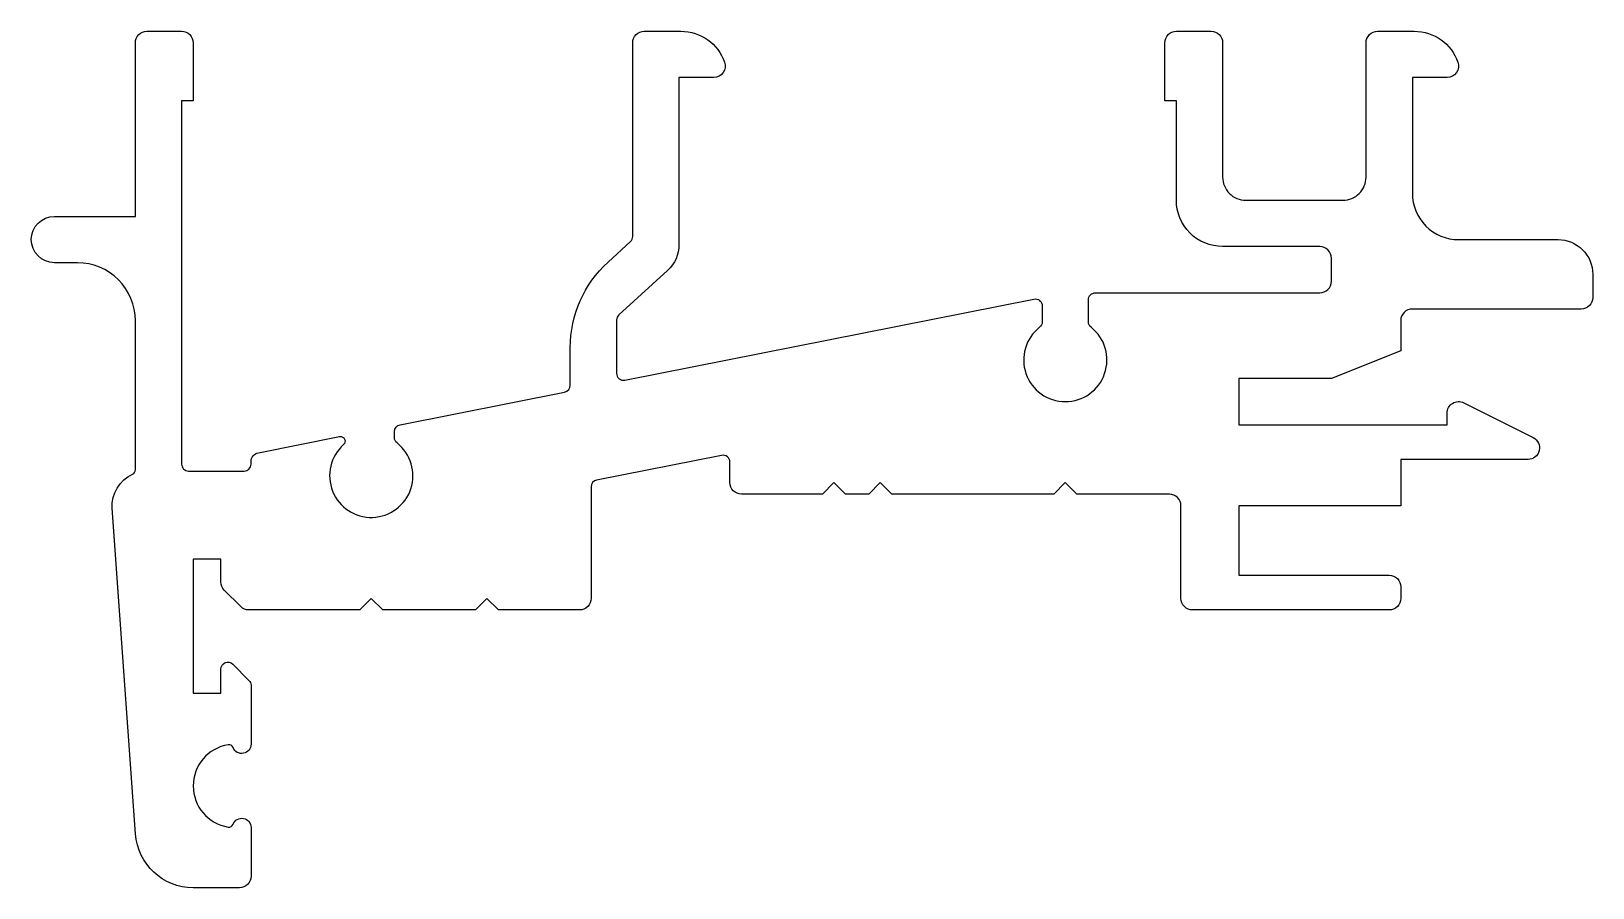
# Model space of a CAD drawing. Extents: x 125.1 to 192.6, y 199.7 to 236.7.
import ezdxf

# ---------------------------------------------------------------- set-up
doc = ezdxf.new("R2010")
doc.units = 0
doc.layers.get('0').update_dxf_attribs({"linetype": 'CONTINUOUS'})

msp = doc.modelspace()

# ---------------------------------------------------------------- linework, layer by layer
msp.add_lwpolyline([(159.31, 216.655), (155.81, 216.655, -0.414214), (155.31, 217.155), (155.31, 218.04, 0.472712), (154.951, 218.334), (149.551, 217.265, 0.358039), (149.31, 216.97), (149.31, 212.155, -0.414214), (148.81, 211.655), (145.31, 211.655), (144.81, 212.155), (144.31, 211.655), (140.31, 211.655), (139.81, 212.155), (139.31, 211.655), (134.517, 211.655, -0.198912), (134.163, 211.801), (133.456, 212.508, -0.198912), (133.31, 212.862), (133.31, 213.855), (132.11, 213.855), (132.11, 208.055), (133.31, 208.055), (133.31, 209.102, -0.668179), (133.822, 209.314), (134.522, 208.614, -0.198912), (134.61, 208.402), (134.61, 205.855, -0.827242), (133.838, 205.707, 0.352499), (133.62, 205.831, 0.849953), (133.62, 202.278, 0.352499), (133.838, 202.402, -0.827242), (134.61, 202.255), (134.61, 200.155, -0.414214), (134.11, 199.655), (132.11, 199.655, -0.393531), (129.616, 201.977), (128.613, 216.048, -0.314146), (129.492, 217.522, 0.294716), (129.61, 217.704), (129.61, 224.155, 0.414214), (127.11, 226.655), (126.11, 226.655, -1), (126.11, 228.655), (129.61, 228.655), (129.61, 236.155, -0.414214), (130.11, 236.655), (131.61, 236.655, -0.414214), (132.11, 236.155), (132.11, 233.655), (131.61, 233.655), (131.61, 217.955, 0.414214), (131.91, 217.655), (134.31, 217.655, 0.414214), (134.61, 217.955), (134.61, 218.055, -0.358039), (134.932, 218.447), (138.437, 219.141, -0.763029), (138.609, 218.796, 2.744852), (140.924, 218.868, -0.229735), (140.81, 219.104), (140.81, 219.365, -0.358039), (141.051, 219.659), (148.168, 221.068, 0.358039), (148.41, 221.363), (148.41, 222.986, -0.210987), (150.042, 226.681), (151.012, 227.565, 0.210987), (151.11, 227.787), (151.11, 236.155, -0.414214), (151.61, 236.655), (153.195, 236.655, -0.317837), (155.081, 235.321, -0.517638), (154.61, 234.655), (153.11, 234.655), (153.11, 227.434, -0.210987), (152.62, 226.325), (150.508, 224.4, 0.210987), (150.41, 224.178), (150.41, 221.878, 0.472712), (150.768, 221.583), (168.451, 225.086, -0.472712), (168.81, 224.791), (168.81, 224.104, -0.229735), (168.695, 223.868, 2.884033), (170.924, 223.868, -0.229735), (170.81, 224.104), (170.81, 225.055, -0.414214), (171.11, 225.355), (180.81, 225.355, 0.414214), (181.31, 225.855), (181.31, 226.855, 0.414214), (180.81, 227.355), (176.61, 227.355, -0.414214), (174.61, 229.355), (174.61, 233.655), (174.11, 233.655), (174.11, 236.155, -0.414214), (174.61, 236.655), (176.11, 236.655, -0.414214), (176.61, 236.155), (176.61, 230.355, 0.414214), (177.61, 229.355), (181.81, 229.355, 0.414214), (182.81, 230.355), (182.81, 236.155, -0.414214), (183.31, 236.655), (184.895, 236.655, -0.317837), (186.781, 235.321, -0.517638), (186.31, 234.655), (184.81, 234.655), (184.81, 229.655, 0.414214), (186.81, 227.655), (191.11, 227.655, -0.414214), (192.61, 226.155), (192.61, 225.155, -0.414214), (192.11, 224.655), (184.81, 224.655, 0.414214), (184.31, 224.155), (184.31, 222.855), (181.31, 221.655), (177.31, 221.655), (177.31, 219.655), (186.31, 219.655), (186.31, 220.155, -0.557537), (187.033, 220.602), (190.033, 219.102, -0.791418), (189.81, 218.155), (184.31, 218.155), (184.31, 216.155), (177.31, 216.155), (177.31, 213.155), (183.81, 213.155, -0.414214), (184.31, 212.655), (184.31, 212.155, -0.414214), (183.81, 211.655), (175.31, 211.655, -0.414214), (174.81, 212.155), (174.81, 216.155, 0.414214), (174.31, 216.655), (170.31, 216.655), (169.81, 217.155), (169.31, 216.655), (162.31, 216.655), (161.81, 217.155), (161.31, 216.655), (160.31, 216.655), (159.81, 217.155)], format="xyb", close=True)

doc.saveas('drawing.dxf')
